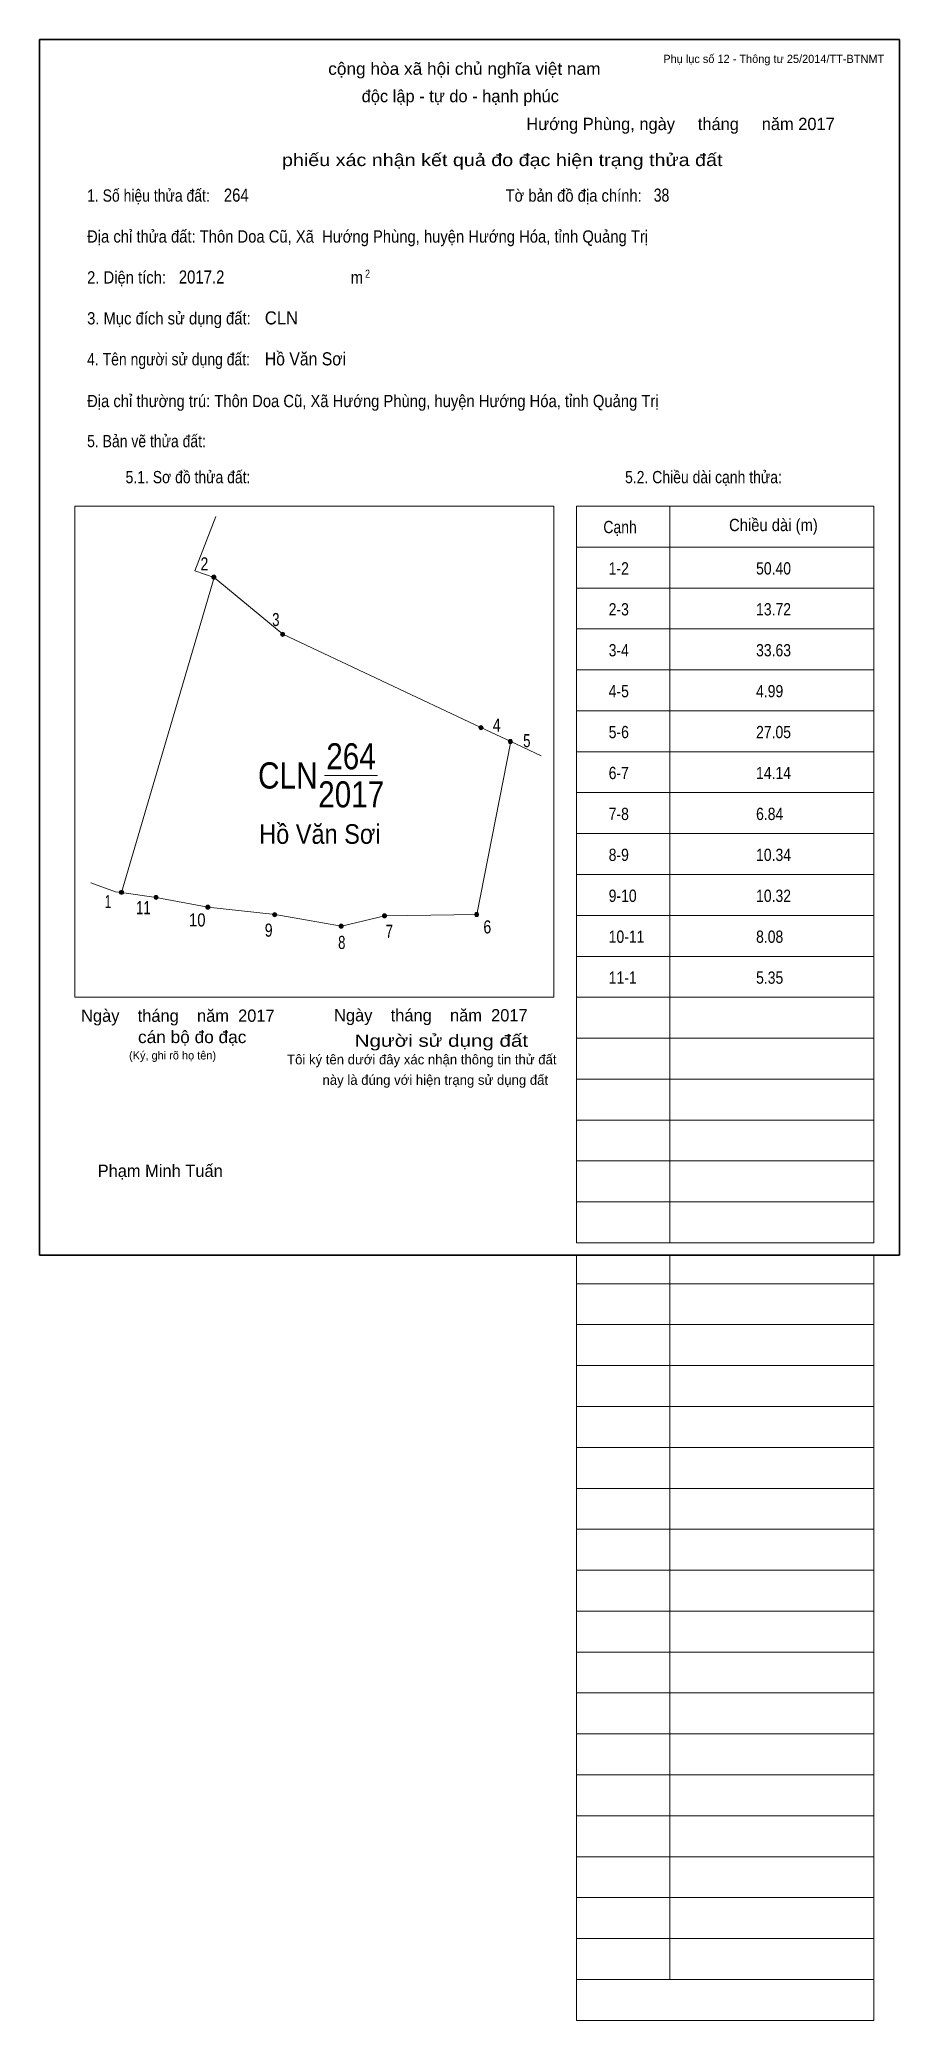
# Model space of a CAD drawing. Header units: centimetres. Extents: x 0 to 21, y -18.7 to 29.7.
import ezdxf
from ezdxf.enums import TextEntityAlignment as Align

# ---------------------------------------------------------------- set-up
doc = ezdxf.new("R2010")
doc.units = ezdxf.units.CM
doc.header["$LTSCALE"] = 0.12
for name, color, linetype in [('2', 7, 'Continuous'), ('3', 7, 'Continuous'), ('30', 7, 'Continuous'), ('34', 7, 'Continuous'), ('4', 7, 'Continuous')]:
    doc.layers.add(name, color=color, linetype=linetype)
for name, color, linetype, lineweight in [('32', 7, 'Continuous', 13), ('5', 7, 'Continuous', 13), ('6', 7, 'Continuous', 13), ('63', 7, 'Continuous', 13)]:
    doc.layers.add(name, color=color, linetype=linetype, lineweight=lineweight)

msp = doc.modelspace()

# ---------------------------------------------------------------- hatches: boundary and pattern name
at = {"layer": '32'}
for points in [[(4.3048, 16.5643, 1), (4.2048, 16.5643, 1)], [(5.9847, 15.1678, 1), (5.8847, 15.1678, 1)], [(10.8303, 12.8876, 1), (10.7303, 12.8876, 1)], [(11.55, 12.55, 1), (11.45, 12.55, 1)], [(2.05, 8.8621, 1), (1.95, 8.8621, 1)], [(2.8939, 8.7411, 1), (2.7939, 8.7411, 1)], [(4.1583, 8.5022, 1), (4.0583, 8.5022, 1)], [(5.792, 8.3191, 1), (5.692, 8.3191, 1)], [(8.4736, 8.2904, 1), (8.3736, 8.2904, 1)], [(10.7252, 8.3223, 1), (10.6252, 8.3223, 1)], [(7.4146, 8.0373, 1), (7.3146, 8.0373, 1)]]:
    msp.add_hatch(color=256, dxfattribs=at).paths.add_polyline_path(points)

# ---------------------------------------------------------------- linework, layer by layer
for centre in [(4.2548, 16.5643), (5.9347, 15.1678), (10.7803, 12.8876), (11.5, 12.55), (2, 8.8621), (2.8439, 8.7411), (4.1083, 8.5022), (5.742, 8.3191), (8.4236, 8.2904), (10.6752, 8.3223), (7.3646, 8.0373)]:
    msp.add_circle(centre, 0.05, dxfattribs=at)
at = {"layer": '5'}
msp.add_line((6.96, 11.72), (8.25, 11.72), dxfattribs=at)
at = {"layer": '6'}
for p, q in [((4.26, 16.56), (2, 8.86)), ((11.51, 12.55), (10.68, 8.32)), ((12.25, 12.2), (11.51, 12.55)), ((2.85, 8.74), (2, 8.86)), ((10.68, 8.32), (8.43, 8.29))]:
    msp.add_line(p, q, dxfattribs=at)
for points in [[(4.3, 18.05), (3.79, 16.72), (4.26, 16.56)], [(11.51, 12.55), (10.78, 12.89), (5.94, 15.17), (4.26, 16.56)], [(2, 8.86), (1.85, 8.88), (1.25, 9.1)], [(2.85, 8.74), (4.11, 8.5), (5.75, 8.32)], [(8.43, 8.29), (7.37, 8.04), (5.75, 8.32)]]:
    msp.add_lwpolyline(points, dxfattribs=at)
at = {"layer": '63'}
for p, q in [((0.86, 18.3), (12.56, 18.3)), ((0.86, 6.3), (0.86, 18.3)), ((12.56, 6.3), (12.56, 18.3)), ((13.11, 18.3), (20.38, 18.3)), ((13.11, 0.3), (13.11, 18.3)), ((15.39, 0.3), (15.39, 18.3)), ((20.38, 0.3), (20.38, 18.3)), ((13.11, 17.3), (20.38, 17.3)), ((13.11, 16.3), (20.38, 16.3)), ((13.11, 15.3), (20.38, 15.3)), ((13.11, 14.3), (20.38, 14.3)), ((13.11, 13.3), (20.38, 13.3)), ((13.11, 12.3), (20.38, 12.3)), ((13.11, 11.3), (20.38, 11.3)), ((13.11, 10.3), (20.38, 10.3)), ((13.11, 9.3), (20.38, 9.3)), ((13.11, 8.3), (20.38, 8.3)), ((13.11, 7.3), (20.38, 7.3)), ((0.86, 6.3), (12.56, 6.3)), ((13.11, 6.3), (20.38, 6.3)), ((13.11, 5.3), (20.38, 5.3)), ((13.11, 4.3), (20.38, 4.3)), ((13.11, 3.3), (20.38, 3.3)), ((13.11, 2.3), (20.38, 2.3)), ((13.11, 1.3), (20.38, 1.3)), ((13.11, 0.3), (20.38, 0.3)), ((13.11, -18.7), (13.11, 0)), ((15.39, -17.7), (15.39, 0)), ((20.38, -18.7), (20.38, 0)), ((13.11, -0.7), (20.38, -0.7)), ((13.11, -0.7), (20.38, -0.7)), ((13.11, -1.7), (20.38, -1.7)), ((13.11, -2.7), (20.38, -2.7)), ((13.11, -3.7), (20.38, -3.7)), ((13.11, -4.7), (20.38, -4.7)), ((13.11, -5.7), (20.38, -5.7)), ((13.11, -6.7), (20.38, -6.7)), ((13.11, -7.7), (20.38, -7.7)), ((13.11, -8.7), (20.38, -8.7)), ((13.11, -9.7), (20.38, -9.7)), ((13.11, -10.7), (20.38, -10.7)), ((13.11, -11.7), (20.38, -11.7)), ((13.11, -12.7), (20.38, -12.7)), ((13.11, -13.7), (20.38, -13.7)), ((13.11, -14.7), (20.38, -14.7)), ((13.11, -15.7), (20.38, -15.7)), ((13.11, -16.7), (20.38, -16.7)), ((13.11, -17.7), (20.38, -17.7)), ((13.11, -18.7), (20.38, -18.7))]:
    msp.add_line(p, q, dxfattribs=at)
at = {"layer": '63', "lineweight": 35}
msp.add_lwpolyline([(0, 0), (0, 29.7), (21, 29.7), (21, 0)], close=True, dxfattribs=at)

# ---------------------------------------------------------------- texts
at = {"layer": '2', "width": 0.9}
msp.add_text('Hồ Văn Sơi', height=0.4777, dxfattribs=at).set_placement((6.845, 10.05), align=Align.CENTER)
at = {"layer": '3', "width": 0.85}
msp.add_text('CLN', height=0.64, dxfattribs=at).set_placement((6.79, 11.4), align=Align.RIGHT)
at = {"layer": '30', "width": 0.85}
for s, p in [('1-2', (13.9, 16.63)), ('50.40', (17.5, 16.63)), ('2-3', (13.9, 15.63)), ('13.72', (17.5, 15.63)), ('3-4', (13.9, 14.63)), ('33.63', (17.5, 14.63)), ('4-5', (13.9, 13.63)), ('4.99', (17.5, 13.63)), ('5-6', (13.9, 12.63)), ('27.05', (17.5, 12.63)), ('6-7', (13.9, 11.63)), ('14.14', (17.5, 11.63)), ('7-8', (13.9, 10.63)), ('6.84', (17.5, 10.63)), ('8-9', (13.9, 9.63)), ('10.34', (17.5, 9.63)), ('9-10', (13.9, 8.63)), ('10.32', (17.5, 8.63)), ('10-11', (13.9, 7.63)), ('8.08', (17.5, 7.63)), ('11-1', (13.9, 6.63)), ('5.35', (17.5, 6.63))]:
    msp.add_text(s, height=0.3, dxfattribs=at).set_placement(p)
at = {"layer": '32'}
for s, width, p in [('2', 0.8, (4.025, 16.73)), ('3', 0.75, (5.77, 15.37)), ('4', 0.8, (11.165, 12.79)), ('5', 0.75, (11.9, 12.41)), ('1', 0.65, (1.67, 8.48)), ('11', 0.75, (2.535, 8.33)), ('10', 0.85, (3.85, 8.03)), ('9', 0.8, (5.595, 7.78)), ('8', 0.75, (7.38, 7.48)), ('7', 0.75, (8.54, 7.75)), ('6', 0.8, (10.935, 7.86))]:
    msp.add_text(s, height=0.32, dxfattribs=dict(at, width=width)).set_placement(p, align=Align.CENTER)
at = {"layer": '34'}
for s, width, p in [('264', 0.85, (4.5, 25.74)), ('38', 0.8, (15, 25.74)), ('2017.2', 0.85, (3.4, 23.74)), ('CLN', 0.95, (5.5, 22.74)), ('Hồ Văn Sơi', 0.9, (5.5, 21.74))]:
    msp.add_text(s, height=0.32, dxfattribs=dict(at, width=width)).set_placement(p)
at = {"layer": '4', "width": 0.85}
msp.add_text('264', height=0.6369, dxfattribs=at).set_placement((7.605, 11.87), align=Align.CENTER)
at = {"layer": '5', "width": 0.85}
msp.add_text('2017', height=0.6369, dxfattribs=at).set_placement((7.61, 10.94), align=Align.CENTER)
at = {"layer": '63', "width": 1.05}
msp.add_text('cộng hòa xã hội chủ nghĩa việt nam', height=0.3, dxfattribs=at).set_placement((10.375, 28.84), align=Align.CENTER)
at = {"layer": '63'}
for s, height, p in [('Phụ lục số 12 - Thông tư 25/2014/TT-BTNMT', 0.2, (20.63, 29.13)), ('Ngày    tháng    năm  2017', 0.3, (5.74, 5.7)), ('Ngày    tháng    năm  2017', 0.3, (11.92, 5.71)), ('(Ký, ghi rõ họ tên)', 0.2, (4.31, 4.78))]:
    msp.add_text(s, height=height, dxfattribs=at).set_placement(p, align=Align.RIGHT)
for s, height, p in [('độc lập - tự do - hạnh phúc', 0.3, (10.275, 28.17)), ('Hướng Phùng, ngày     tháng     năm 2017', 0.3, (15.655, 27.49)), ('Tôi ký tên dưới đây xác nhận thông tin thử đất', 0.24, (9.335, 4.66)), ('này là đúng với hiện trạng sử dụng đất', 0.24, (9.665, 4.16)), ('Phạm Minh Tuấn', 0.3, (2.945, 1.91))]:
    msp.add_text(s, height=height, dxfattribs=at).set_placement(p, align=Align.CENTER)
for s, width, p in [('phiếu xác nhận kết quả đo đạc hiện trạng thửa đất', 1.2, (16.68, 26.61)), ('cán bộ đo đạc', 1.05, (5.05, 5.18)), ('Người sử dụng đất', 1.25, (11.93, 5.09))]:
    msp.add_text(s, height=0.3, dxfattribs=dict(at, width=width)).set_placement(p, align=Align.RIGHT)
for s, height, width, p in [('1. Số hiệu thửa đất:', 0.3, 0.85, (1.16, 25.74)), ('Tờ bản đồ địa chính:', 0.3, 0.9, (11.38, 25.74)), ('Địa chỉ thửa đất: Thôn Doa Cũ, Xã  Hướng Phùng, huyện Hướng Hóa, tỉnh Quảng Trị', 0.3, 0.9, (1.16, 24.74)), ('2. Diện tích:', 0.3, 0.9, (1.16, 23.74)), ('m', 0.3, 0.9, (7.6, 23.74)), ('2', 0.2, 0.8, (7.95, 23.88)), ('3. Mục đích sử dụng đất:', 0.3, 0.9, (1.16, 22.74)), ('4. Tên người sử dụng đất:', 0.3, 0.85, (1.16, 21.74)), ('Địa chỉ thường trú: Thôn Doa Cũ, Xã Hướng Phùng, huyện Hướng Hóa, tỉnh Quảng Trị', 0.3, 0.9, (1.16, 20.72)), ('5. Bản vẽ thửa đất:', 0.3, 0.85, (1.16, 19.74)), ('5.1. Sơ đồ thửa đất:', 0.3, 0.85, (2.1, 18.86)), ('5.2. Chiều dài cạnh thửa:', 0.3, 0.85, (14.3, 18.86)), ('Cạnh', 0.3, 0.85, (13.77, 17.64)), ('Chiều dài (m)', 0.3, 0.9, (16.84, 17.69))]:
    msp.add_text(s, height=height, dxfattribs=dict(at, width=width)).set_placement(p)

doc.saveas('drawing.dxf')
